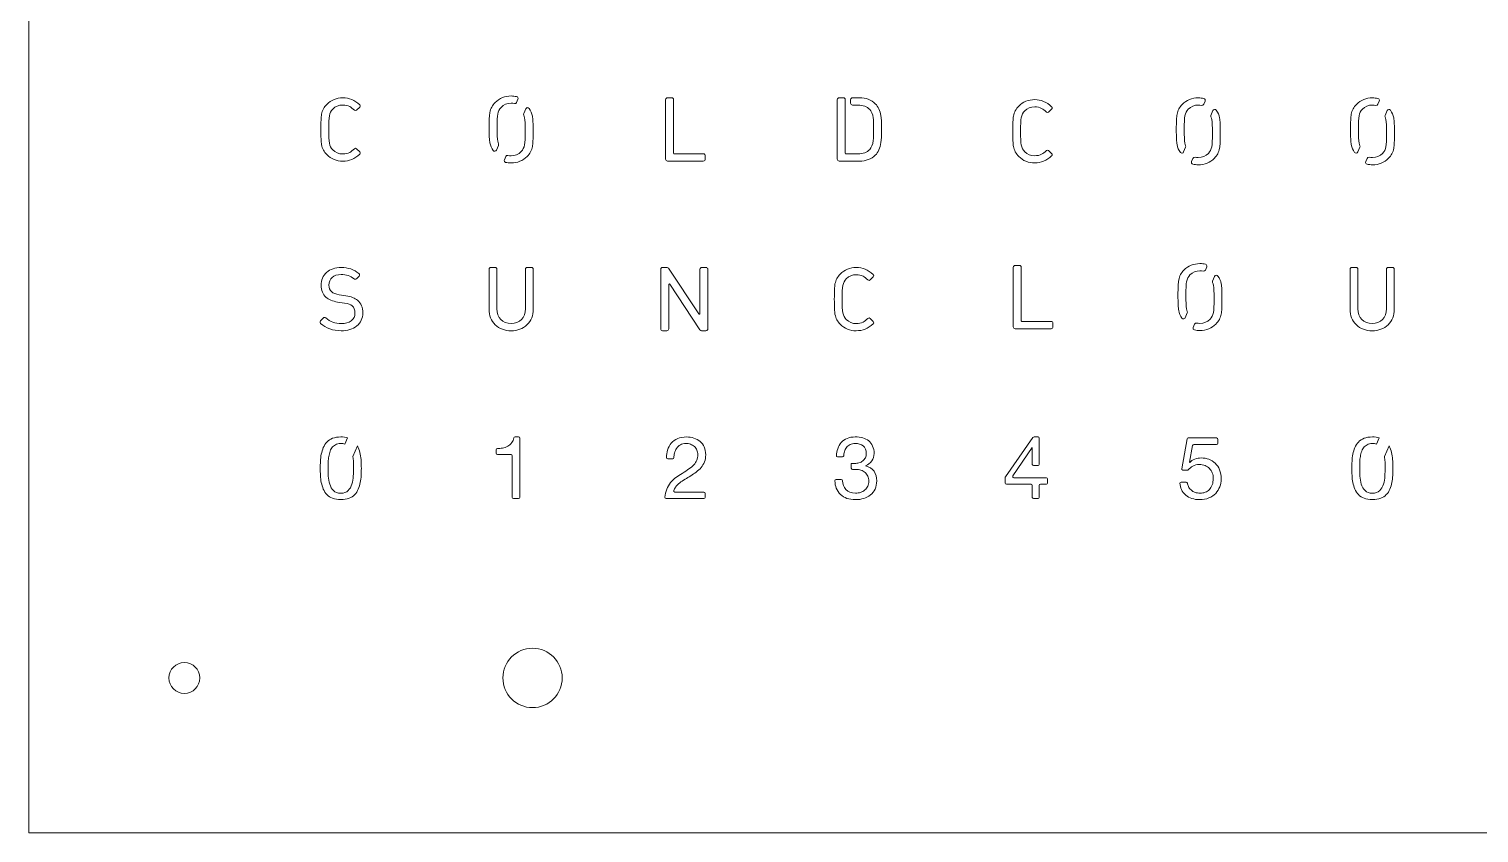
# Model space of a CAD drawing. Header units: millimetres. Extents: x 0 to 620, y 0 to 620.
# Drawn here: x 0 to 281, y 0 to 155.8 of the extents above; entities that cross this region are included whole.
import ezdxf

# ---------------------------------------------------------------- set-up
doc = ezdxf.new("R2010")
doc.units = ezdxf.units.MM
doc.header["$MEASUREMENT"] = 0
doc.layers.add('Layer 1', color=7, linetype='Continuous', lineweight=0)

# ---------------------------------------------------------------- blocks, each defined once
blk = doc.blocks.new('Block_217')
at = {"layer": 'Layer 1', "color": 250, "lineweight": 9, "true_color": 0x231f20}
blk.add_open_spline([(223.44, 131.73), (223.32, 131.73), (223.21, 131.78), (223.14, 131.88), (222.82, 132.31), (222.61, 132.81), (222.5, 133.37), (222.41, 133.88), (222.36, 134.84), (222.36, 136.31), (222.36, 137.78), (222.41, 138.74), (222.5, 139.25), (222.65, 140.01), (222.99, 140.65), (223.51, 141.18), (224.35, 142.02), (225.4, 142.44), (226.62, 142.44), (226.99, 142.44), (227.35, 142.4), (227.68, 142.33), (227.79, 142.3), (227.87, 142.24), (227.92, 142.14), (227.97, 142.04), (227.97, 141.93), (227.93, 141.83), (227.93, 141.83), (227.67, 141.2), (227.67, 141.2), (227.6, 141.04), (227.43, 140.95), (227.25, 140.99), (227.05, 141.03), (226.84, 141.05), (226.62, 141.05), (225.86, 141.05), (225.2, 140.78), (224.68, 140.25), (224.34, 139.9), (224.12, 139.46), (224.02, 138.94), (223.93, 138.47), (223.89, 137.59), (223.89, 136.31), (223.89, 135.03), (223.93, 134.15), (224.02, 133.68), (224.05, 133.5), (224.11, 133.33), (224.17, 133.16), (224.21, 133.07), (224.21, 132.97), (224.17, 132.88), (224.17, 132.88), (223.78, 131.95), (223.78, 131.95), (223.73, 131.83), (223.62, 131.74), (223.48, 131.73), (223.47, 131.73), (223.45, 131.73), (223.44, 131.73)], degree=3, knots=[0, 0, 0, 0, 1, 1, 1, 2, 2, 2, 3, 3, 3, 4, 4, 4, 5, 5, 5, 6, 6, 6, 7, 7, 7, 8, 8, 8, 9, 9, 9, 10, 10, 10, 11, 11, 11, 12, 12, 12, 13, 13, 13, 14, 14, 14, 15, 15, 15, 16, 16, 16, 17, 17, 17, 18, 18, 18, 19, 19, 19, 20, 20, 20, 21, 21, 21, 21], dxfattribs=at)
blk = doc.blocks.new('Block_218')
at = {"layer": 'Layer 1', "color": 250, "lineweight": 9, "true_color": 0x231f20}
blk.add_open_spline([(226.62, 129.47), (226.25, 129.47), (225.9, 129.51), (225.56, 129.59), (225.46, 129.61), (225.37, 129.68), (225.32, 129.78), (225.27, 129.87), (225.27, 129.99), (225.31, 130.09), (225.31, 130.09), (225.58, 130.72), (225.58, 130.72), (225.64, 130.88), (225.82, 130.97), (225.99, 130.93), (226.19, 130.89), (226.4, 130.87), (226.62, 130.87), (227.39, 130.87), (228.04, 131.14), (228.57, 131.67), (228.9, 132.02), (229.12, 132.46), (229.23, 132.98), (229.31, 133.44), (229.36, 134.33), (229.36, 135.61), (229.36, 136.88), (229.31, 137.77), (229.23, 138.23), (229.19, 138.41), (229.14, 138.59), (229.07, 138.76), (229.03, 138.85), (229.03, 138.94), (229.07, 139.03), (229.07, 139.03), (229.46, 139.97), (229.46, 139.97), (229.52, 140.09), (229.63, 140.17), (229.76, 140.19), (229.89, 140.21), (230.02, 140.15), (230.1, 140.04), (230.42, 139.6), (230.64, 139.1), (230.75, 138.55), (230.75, 138.55), (230.75, 138.55), (230.75, 138.55), (230.84, 138.04), (230.88, 137.05), (230.88, 135.61), (230.88, 134.16), (230.84, 133.17), (230.75, 132.67), (230.6, 131.91), (230.26, 131.26), (229.73, 130.74), (228.89, 129.9), (227.85, 129.47), (226.62, 129.47)], degree=3, knots=[0, 0, 0, 0, 1, 1, 1, 2, 2, 2, 3, 3, 3, 4, 4, 4, 5, 5, 5, 6, 6, 6, 7, 7, 7, 8, 8, 8, 9, 9, 9, 10, 10, 10, 11, 11, 11, 12, 12, 12, 13, 13, 13, 14, 14, 14, 15, 15, 15, 16, 16, 16, 17, 17, 17, 18, 18, 18, 19, 19, 19, 20, 20, 20, 21, 21, 21, 21], dxfattribs=at)
blk = doc.blocks.new('Block_216')
at = {"layer": 'Layer 1'}
for name in ['Block_217', 'Block_218']:
    blk.add_blockref(name, (0, 0), dxfattribs=at)
blk = doc.blocks.new('Block_229')
at = {"layer": 'Layer 1', "color": 250, "lineweight": 9, "true_color": 0x231f20}
blk.add_open_spline([(257.2, 131.73), (257.08, 131.73), (256.97, 131.78), (256.9, 131.88), (256.58, 132.31), (256.37, 132.81), (256.26, 133.37), (256.17, 133.88), (256.12, 134.84), (256.12, 136.31), (256.12, 137.78), (256.17, 138.74), (256.26, 139.25), (256.4, 140.01), (256.75, 140.65), (257.27, 141.18), (258.11, 142.02), (259.16, 142.44), (260.38, 142.44), (260.75, 142.44), (261.11, 142.4), (261.44, 142.33), (261.54, 142.3), (261.63, 142.24), (261.68, 142.14), (261.73, 142.04), (261.73, 141.93), (261.69, 141.83), (261.69, 141.83), (261.43, 141.2), (261.43, 141.2), (261.36, 141.04), (261.19, 140.95), (261.01, 140.99), (260.81, 141.03), (260.6, 141.05), (260.38, 141.05), (259.61, 141.05), (258.96, 140.78), (258.44, 140.25), (258.1, 139.9), (257.88, 139.46), (257.78, 138.94), (257.69, 138.47), (257.65, 137.59), (257.65, 136.31), (257.65, 135.03), (257.69, 134.15), (257.78, 133.68), (257.81, 133.5), (257.86, 133.33), (257.93, 133.16), (257.97, 133.07), (257.97, 132.97), (257.93, 132.88), (257.93, 132.88), (257.54, 131.95), (257.54, 131.95), (257.49, 131.83), (257.38, 131.74), (257.24, 131.73), (257.23, 131.73), (257.21, 131.73), (257.2, 131.73)], degree=3, knots=[0, 0, 0, 0, 1, 1, 1, 2, 2, 2, 3, 3, 3, 4, 4, 4, 5, 5, 5, 6, 6, 6, 7, 7, 7, 8, 8, 8, 9, 9, 9, 10, 10, 10, 11, 11, 11, 12, 12, 12, 13, 13, 13, 14, 14, 14, 15, 15, 15, 16, 16, 16, 17, 17, 17, 18, 18, 18, 19, 19, 19, 20, 20, 20, 21, 21, 21, 21], dxfattribs=at)
blk = doc.blocks.new('Block_230')
at = {"layer": 'Layer 1', "color": 250, "lineweight": 9, "true_color": 0x231f20}
blk.add_open_spline([(260.38, 129.47), (260.01, 129.47), (259.65, 129.51), (259.32, 129.59), (259.22, 129.61), (259.13, 129.68), (259.08, 129.78), (259.03, 129.87), (259.03, 129.99), (259.07, 130.09), (259.07, 130.09), (259.34, 130.72), (259.34, 130.72), (259.4, 130.88), (259.58, 130.97), (259.75, 130.93), (259.95, 130.89), (260.16, 130.87), (260.38, 130.87), (261.15, 130.87), (261.8, 131.14), (262.32, 131.67), (262.66, 132.02), (262.88, 132.46), (262.99, 132.98), (263.07, 133.44), (263.12, 134.33), (263.12, 135.61), (263.12, 136.88), (263.07, 137.77), (262.99, 138.23), (262.95, 138.41), (262.9, 138.59), (262.83, 138.76), (262.79, 138.85), (262.79, 138.94), (262.83, 139.03), (262.83, 139.03), (263.22, 139.97), (263.22, 139.97), (263.27, 140.09), (263.38, 140.17), (263.52, 140.19), (263.65, 140.21), (263.78, 140.15), (263.86, 140.04), (264.18, 139.6), (264.4, 139.1), (264.5, 138.55), (264.5, 138.55), (264.5, 138.55), (264.51, 138.55), (264.59, 138.04), (264.64, 137.05), (264.64, 135.61), (264.64, 134.16), (264.59, 133.17), (264.51, 132.67), (264.36, 131.91), (264.02, 131.26), (263.49, 130.74), (262.65, 129.9), (261.6, 129.47), (260.38, 129.47)], degree=3, knots=[0, 0, 0, 0, 1, 1, 1, 2, 2, 2, 3, 3, 3, 4, 4, 4, 5, 5, 5, 6, 6, 6, 7, 7, 7, 8, 8, 8, 9, 9, 9, 10, 10, 10, 11, 11, 11, 12, 12, 12, 13, 13, 13, 14, 14, 14, 15, 15, 15, 16, 16, 16, 17, 17, 17, 18, 18, 18, 19, 19, 19, 20, 20, 20, 21, 21, 21, 21], dxfattribs=at)
blk = doc.blocks.new('Block_228')
at = {"layer": 'Layer 1'}
for name in ['Block_229', 'Block_230']:
    blk.add_blockref(name, (0, 0), dxfattribs=at)
blk = doc.blocks.new('Block_231')
at = {"layer": 'Layer 1', "color": 250, "lineweight": 9, "true_color": 0x231f20}
blk.add_open_spline([(194.92, 129.83), (193.69, 129.83), (192.65, 130.25), (191.81, 131.09), (191.28, 131.62), (190.94, 132.26), (190.79, 133.02), (190.7, 133.53), (190.66, 134.49), (190.66, 135.96), (190.66, 137.41), (190.7, 138.4), (190.79, 138.9), (190.94, 139.65), (191.28, 140.3), (191.81, 140.83), (192.65, 141.67), (193.69, 142.09), (194.92, 142.09), (196.11, 142.09), (197.22, 141.63), (198.2, 140.73), (198.26, 140.68), (198.29, 140.6), (198.29, 140.52), (198.3, 140.44), (198.26, 140.36), (198.21, 140.31), (198.21, 140.31), (197.59, 139.69), (197.59, 139.69), (197.48, 139.58), (197.3, 139.57), (197.18, 139.68), (196.83, 140.02), (196.52, 140.26), (196.25, 140.4), (195.86, 140.6), (195.41, 140.7), (194.92, 140.7), (194.14, 140.7), (193.49, 140.43), (192.97, 139.91), (192.64, 139.57), (192.42, 139.13), (192.31, 138.6), (192.23, 138.13), (192.18, 137.24), (192.18, 135.96), (192.18, 134.68), (192.23, 133.79), (192.31, 133.31), (192.42, 132.79), (192.64, 132.35), (192.97, 132.01), (193.49, 131.48), (194.14, 131.22), (194.92, 131.22), (195.41, 131.22), (195.86, 131.32), (196.25, 131.52), (196.52, 131.66), (196.83, 131.9), (197.18, 132.23), (197.3, 132.34), (197.48, 132.34), (197.59, 132.23), (197.59, 132.23), (198.21, 131.61), (198.21, 131.61), (198.21, 131.61), (198.21, 131.61), (198.21, 131.61), (198.26, 131.56), (198.3, 131.48), (198.29, 131.4), (198.29, 131.32), (198.26, 131.24), (198.2, 131.19), (197.22, 130.28), (196.11, 129.83), (194.92, 129.83)], degree=3, knots=[0, 0, 0, 0, 1, 1, 1, 2, 2, 2, 3, 3, 3, 4, 4, 4, 5, 5, 5, 6, 6, 6, 7, 7, 7, 8, 8, 8, 9, 9, 9, 10, 10, 10, 11, 11, 11, 12, 12, 12, 13, 13, 13, 14, 14, 14, 15, 15, 15, 16, 16, 16, 17, 17, 17, 18, 18, 18, 19, 19, 19, 20, 20, 20, 21, 21, 21, 22, 22, 22, 23, 23, 23, 24, 24, 24, 25, 25, 25, 26, 26, 26, 27, 27, 27, 27], dxfattribs=at)
blk = doc.blocks.new('Block_250')
at = {"layer": 'Layer 1', "color": 250, "lineweight": 9, "true_color": 0x231f20}
blk.add_open_spline([(223.76, 99.61), (223.64, 99.61), (223.53, 99.66), (223.46, 99.76), (223.14, 100.19), (222.93, 100.69), (222.82, 101.25), (222.73, 101.76), (222.68, 102.72), (222.68, 104.19), (222.68, 105.66), (222.73, 106.62), (222.82, 107.13), (222.97, 107.89), (223.31, 108.53), (223.83, 109.06), (224.67, 109.9), (225.72, 110.32), (226.94, 110.32), (227.31, 110.32), (227.67, 110.28), (228, 110.21), (228.11, 110.18), (228.19, 110.12), (228.24, 110.02), (228.29, 109.92), (228.29, 109.81), (228.25, 109.71), (228.25, 109.71), (227.99, 109.08), (227.99, 109.08), (227.92, 108.92), (227.74, 108.83), (227.57, 108.87), (227.37, 108.91), (227.16, 108.93), (226.94, 108.93), (226.18, 108.93), (225.52, 108.66), (225, 108.13), (224.66, 107.78), (224.44, 107.34), (224.34, 106.82), (224.25, 106.35), (224.21, 105.47), (224.21, 104.19), (224.21, 102.91), (224.25, 102.03), (224.34, 101.56), (224.37, 101.38), (224.43, 101.21), (224.49, 101.04), (224.53, 100.95), (224.53, 100.85), (224.49, 100.76), (224.49, 100.76), (224.1, 99.83), (224.1, 99.83), (224.05, 99.71), (223.94, 99.62), (223.81, 99.61), (223.79, 99.61), (223.78, 99.61), (223.76, 99.61)], degree=3, knots=[0, 0, 0, 0, 1, 1, 1, 2, 2, 2, 3, 3, 3, 4, 4, 4, 5, 5, 5, 6, 6, 6, 7, 7, 7, 8, 8, 8, 9, 9, 9, 10, 10, 10, 11, 11, 11, 12, 12, 12, 13, 13, 13, 14, 14, 14, 15, 15, 15, 16, 16, 16, 17, 17, 17, 18, 18, 18, 19, 19, 19, 20, 20, 20, 21, 21, 21, 21], dxfattribs=at)
blk = doc.blocks.new('Block_251')
at = {"layer": 'Layer 1', "color": 250, "lineweight": 9, "true_color": 0x231f20}
blk.add_open_spline([(226.94, 97.35), (226.57, 97.35), (226.22, 97.39), (225.88, 97.47), (225.78, 97.49), (225.69, 97.56), (225.64, 97.65), (225.59, 97.75), (225.59, 97.87), (225.63, 97.97), (225.63, 97.97), (225.9, 98.6), (225.9, 98.6), (225.97, 98.76), (226.14, 98.85), (226.32, 98.81), (226.51, 98.77), (226.72, 98.74), (226.94, 98.74), (227.71, 98.74), (228.36, 99.02), (228.89, 99.55), (229.22, 99.89), (229.44, 100.33), (229.55, 100.86), (229.63, 101.32), (229.68, 102.21), (229.68, 103.49), (229.68, 104.76), (229.63, 105.65), (229.55, 106.11), (229.51, 106.29), (229.46, 106.47), (229.39, 106.64), (229.35, 106.73), (229.35, 106.82), (229.39, 106.91), (229.39, 106.91), (229.78, 107.85), (229.78, 107.85), (229.84, 107.97), (229.95, 108.05), (230.08, 108.07), (230.21, 108.08), (230.34, 108.03), (230.42, 107.92), (230.74, 107.48), (230.96, 106.98), (231.07, 106.43), (231.07, 106.43), (231.07, 106.43), (231.07, 106.43), (231.16, 105.92), (231.2, 104.93), (231.2, 103.49), (231.2, 102.04), (231.16, 101.05), (231.07, 100.55), (230.92, 99.79), (230.58, 99.14), (230.05, 98.62), (229.21, 97.78), (228.17, 97.35), (226.94, 97.35)], degree=3, knots=[0, 0, 0, 0, 1, 1, 1, 2, 2, 2, 3, 3, 3, 4, 4, 4, 5, 5, 5, 6, 6, 6, 7, 7, 7, 8, 8, 8, 9, 9, 9, 10, 10, 10, 11, 11, 11, 12, 12, 12, 13, 13, 13, 14, 14, 14, 15, 15, 15, 16, 16, 16, 17, 17, 17, 18, 18, 18, 19, 19, 19, 20, 20, 20, 21, 21, 21, 21], dxfattribs=at)
blk = doc.blocks.new('Block_249')
at = {"layer": 'Layer 1'}
for name in ['Block_250', 'Block_251']:
    blk.add_blockref(name, (0, 0), dxfattribs=at)
blk = doc.blocks.new('Block_253')
at = {"layer": 'Layer 1', "color": 250, "lineweight": 9, "true_color": 0x231f20}
blk.add_open_spline([(198.08, 97.71), (198.08, 97.71), (191.14, 97.71), (191.14, 97.71), (190.93, 97.71), (190.77, 97.87), (190.77, 98.08), (190.77, 98.08), (190.77, 109.6), (190.77, 109.6), (190.77, 109.8), (190.93, 109.97), (191.14, 109.97), (191.14, 109.97), (191.94, 109.97), (191.94, 109.97), (192.15, 109.97), (192.31, 109.8), (192.31, 109.6), (192.31, 109.6), (192.31, 99.22), (192.31, 99.22), (192.31, 99.16), (192.36, 99.12), (192.42, 99.12), (192.42, 99.12), (198.08, 99.12), (198.08, 99.12), (198.28, 99.12), (198.45, 98.95), (198.45, 98.75), (198.45, 98.75), (198.45, 98.08), (198.45, 98.08), (198.45, 97.87), (198.28, 97.71), (198.08, 97.71)], degree=3, knots=[0, 0, 0, 0, 1, 1, 1, 2, 2, 2, 3, 3, 3, 4, 4, 4, 5, 5, 5, 6, 6, 6, 7, 7, 7, 8, 8, 8, 9, 9, 9, 10, 10, 10, 11, 11, 11, 12, 12, 12, 12], dxfattribs=at)
blk = doc.blocks.new('Block_254')
at = {"layer": 'Layer 1', "color": 250, "lineweight": 9, "true_color": 0x231f20}
blk.add_open_spline([(60.48, 97.31), (58.89, 97.31), (57.56, 97.79), (56.52, 98.73), (56.45, 98.8), (56.41, 98.89), (56.4, 98.99), (56.4, 99.09), (56.44, 99.19), (56.51, 99.26), (56.51, 99.26), (57.05, 99.79), (57.05, 99.79), (57.18, 99.93), (57.4, 99.93), (57.55, 99.8), (58.35, 99.07), (59.35, 98.7), (60.51, 98.7), (61.34, 98.7), (62, 98.88), (62.47, 99.25), (62.94, 99.61), (63.17, 100.11), (63.17, 100.75), (63.17, 101.36), (62.99, 101.83), (62.65, 102.13), (62.37, 102.38), (61.87, 102.56), (61.17, 102.66), (61.17, 102.66), (59.8, 102.88), (59.8, 102.88), (58.84, 103.02), (58.08, 103.34), (57.56, 103.8), (56.93, 104.36), (56.62, 105.13), (56.62, 106.11), (56.62, 107.15), (56.98, 107.99), (57.68, 108.63), (58.38, 109.25), (59.34, 109.57), (60.53, 109.57), (61.84, 109.57), (62.99, 109.18), (63.93, 108.42), (64.01, 108.35), (64.06, 108.26), (64.07, 108.15), (64.07, 108.05), (64.03, 107.95), (63.96, 107.87), (63.96, 107.87), (63.48, 107.39), (63.48, 107.39), (63.35, 107.26), (63.13, 107.25), (62.99, 107.37), (62.3, 107.93), (61.46, 108.21), (60.48, 108.21), (59.74, 108.21), (59.16, 108.02), (58.75, 107.65), (58.33, 107.28), (58.13, 106.79), (58.13, 106.16), (58.13, 105.6), (58.29, 105.18), (58.63, 104.89), (58.97, 104.59), (59.48, 104.39), (60.14, 104.28), (60.14, 104.28), (61.43, 104.08), (61.43, 104.08), (62.41, 103.94), (63.16, 103.65), (63.65, 103.22), (64.34, 102.64), (64.69, 101.82), (64.69, 100.79), (64.69, 99.72), (64.3, 98.87), (63.53, 98.24), (62.77, 97.62), (61.74, 97.31), (60.48, 97.31)], degree=3, knots=[0, 0, 0, 0, 1, 1, 1, 2, 2, 2, 3, 3, 3, 4, 4, 4, 5, 5, 5, 6, 6, 6, 7, 7, 7, 8, 8, 8, 9, 9, 9, 10, 10, 10, 11, 11, 11, 12, 12, 12, 13, 13, 13, 14, 14, 14, 15, 15, 15, 16, 16, 16, 17, 17, 17, 18, 18, 18, 19, 19, 19, 20, 20, 20, 21, 21, 21, 22, 22, 22, 23, 23, 23, 24, 24, 24, 25, 25, 25, 26, 26, 26, 27, 27, 27, 28, 28, 28, 29, 29, 29, 30, 30, 30, 30], dxfattribs=at)
blk = doc.blocks.new('Block_255')
at = {"layer": 'Layer 1', "color": 250, "lineweight": 9, "true_color": 0x231f20}
blk.add_open_spline([(131.2, 97.31), (131.2, 97.31), (130.35, 97.31), (130.35, 97.31), (130.23, 97.31), (130.11, 97.37), (130.04, 97.47), (130.04, 97.47), (124.18, 106.33), (124.18, 106.33), (124.14, 106.39), (124.08, 106.38), (124.06, 106.37), (124.04, 106.37), (123.98, 106.35), (123.98, 106.27), (123.98, 106.27), (123.98, 97.68), (123.98, 97.68), (123.98, 97.47), (123.82, 97.31), (123.61, 97.31), (123.61, 97.31), (122.81, 97.31), (122.81, 97.31), (122.6, 97.31), (122.44, 97.47), (122.44, 97.68), (122.44, 97.68), (122.44, 109.2), (122.44, 109.2), (122.44, 109.41), (122.6, 109.57), (122.81, 109.57), (122.81, 109.57), (123.66, 109.57), (123.66, 109.57), (123.78, 109.57), (123.9, 109.51), (123.97, 109.41), (123.97, 109.41), (129.83, 100.58), (129.83, 100.58), (129.87, 100.52), (129.93, 100.53), (129.95, 100.53), (129.97, 100.54), (130.02, 100.56), (130.02, 100.64), (130.02, 100.64), (130.02, 109.2), (130.02, 109.2), (130.02, 109.41), (130.19, 109.57), (130.39, 109.57), (130.39, 109.57), (131.2, 109.57), (131.2, 109.57), (131.4, 109.57), (131.57, 109.41), (131.57, 109.2), (131.57, 109.2), (131.57, 97.68), (131.57, 97.68), (131.57, 97.47), (131.4, 97.31), (131.2, 97.31)], degree=3, knots=[0, 0, 0, 0, 1, 1, 1, 2, 2, 2, 3, 3, 3, 4, 4, 4, 5, 5, 5, 6, 6, 6, 7, 7, 7, 8, 8, 8, 9, 9, 9, 10, 10, 10, 11, 11, 11, 12, 12, 12, 13, 13, 13, 14, 14, 14, 15, 15, 15, 16, 16, 16, 17, 17, 17, 18, 18, 18, 19, 19, 19, 20, 20, 20, 21, 21, 21, 22, 22, 22, 22], dxfattribs=at)
blk = doc.blocks.new('Block_261')
at = {"layer": 'Layer 1', "color": 250, "lineweight": 9, "true_color": 0x231f20}
blk.add_open_spline([(93.44, 97.31), (92.2, 97.31), (91.17, 97.7), (90.37, 98.47), (89.57, 99.25), (89.16, 100.25), (89.16, 101.47), (89.16, 101.47), (89.16, 109.2), (89.16, 109.2), (89.16, 109.41), (89.33, 109.57), (89.53, 109.57), (89.53, 109.57), (90.33, 109.57), (90.33, 109.57), (90.53, 109.57), (90.7, 109.41), (90.7, 109.2), (90.7, 109.2), (90.7, 101.57), (90.7, 101.57), (90.7, 100.7), (90.95, 100), (91.44, 99.49), (91.94, 98.97), (92.61, 98.71), (93.44, 98.71), (94.27, 98.71), (94.94, 98.97), (95.44, 99.49), (95.94, 100), (96.2, 100.7), (96.2, 101.57), (96.2, 101.57), (96.2, 109.2), (96.2, 109.2), (96.2, 109.41), (96.36, 109.57), (96.56, 109.57), (96.56, 109.57), (97.36, 109.57), (97.36, 109.57), (97.57, 109.57), (97.73, 109.41), (97.73, 109.2), (97.73, 109.2), (97.73, 101.47), (97.73, 101.47), (97.73, 100.25), (97.32, 99.25), (96.51, 98.47), (95.71, 97.7), (94.67, 97.31), (93.44, 97.31)], degree=3, knots=[0, 0, 0, 0, 1, 1, 1, 2, 2, 2, 3, 3, 3, 4, 4, 4, 5, 5, 5, 6, 6, 6, 7, 7, 7, 8, 8, 8, 9, 9, 9, 10, 10, 10, 11, 11, 11, 12, 12, 12, 13, 13, 13, 14, 14, 14, 15, 15, 15, 16, 16, 16, 17, 17, 17, 18, 18, 18, 18], dxfattribs=at)
blk = doc.blocks.new('Block_262')
at = {"layer": 'Layer 1', "color": 250, "lineweight": 9, "true_color": 0x231f20}
blk.add_open_spline([(160.34, 97.31), (159.11, 97.31), (158.06, 97.73), (157.23, 98.57), (156.7, 99.1), (156.36, 99.74), (156.21, 100.5), (156.12, 101.01), (156.08, 101.97), (156.08, 103.44), (156.08, 104.91), (156.12, 105.87), (156.21, 106.38), (156.36, 107.13), (156.7, 107.78), (157.23, 108.31), (158.06, 109.15), (159.11, 109.57), (160.34, 109.57), (161.53, 109.57), (162.63, 109.11), (163.62, 108.21), (163.68, 108.16), (163.71, 108.08), (163.71, 108), (163.71, 107.92), (163.68, 107.84), (163.63, 107.79), (163.63, 107.79), (163.01, 107.17), (163.01, 107.17), (162.9, 107.06), (162.72, 107.05), (162.6, 107.16), (162.25, 107.5), (161.93, 107.74), (161.67, 107.88), (161.28, 108.08), (160.83, 108.18), (160.34, 108.18), (159.56, 108.18), (158.9, 107.91), (158.39, 107.39), (158.06, 107.05), (157.83, 106.61), (157.73, 106.08), (157.64, 105.61), (157.6, 104.72), (157.6, 103.44), (157.6, 102.16), (157.64, 101.27), (157.73, 100.79), (157.83, 100.27), (158.06, 99.83), (158.39, 99.49), (158.9, 98.96), (159.56, 98.7), (160.34, 98.7), (160.83, 98.7), (161.28, 98.8), (161.67, 99), (161.93, 99.14), (162.25, 99.38), (162.6, 99.71), (162.72, 99.82), (162.9, 99.82), (163.01, 99.71), (163.01, 99.71), (163.63, 99.09), (163.63, 99.09), (163.68, 99.04), (163.71, 98.96), (163.71, 98.88), (163.71, 98.8), (163.68, 98.72), (163.62, 98.67), (162.63, 97.76), (161.53, 97.31), (160.34, 97.31)], degree=3, knots=[0, 0, 0, 0, 1, 1, 1, 2, 2, 2, 3, 3, 3, 4, 4, 4, 5, 5, 5, 6, 6, 6, 7, 7, 7, 8, 8, 8, 9, 9, 9, 10, 10, 10, 11, 11, 11, 12, 12, 12, 13, 13, 13, 14, 14, 14, 15, 15, 15, 16, 16, 16, 17, 17, 17, 18, 18, 18, 19, 19, 19, 20, 20, 20, 21, 21, 21, 22, 22, 22, 23, 23, 23, 24, 24, 24, 25, 25, 25, 26, 26, 26, 26], dxfattribs=at)
blk = doc.blocks.new('Block_263')
at = {"layer": 'Layer 1', "color": 250, "lineweight": 9, "true_color": 0x231f20}
blk.add_open_spline([(260.31, 97.31), (259.08, 97.31), (258.05, 97.7), (257.25, 98.47), (256.44, 99.25), (256.04, 100.25), (256.04, 101.47), (256.04, 101.47), (256.04, 109.2), (256.04, 109.2), (256.04, 109.41), (256.2, 109.57), (256.4, 109.57), (256.4, 109.57), (257.2, 109.57), (257.2, 109.57), (257.41, 109.57), (257.57, 109.41), (257.57, 109.2), (257.57, 109.2), (257.57, 101.57), (257.57, 101.57), (257.57, 100.7), (257.82, 100), (258.32, 99.49), (258.81, 98.97), (259.48, 98.71), (260.31, 98.71), (261.14, 98.71), (261.81, 98.97), (262.32, 99.49), (262.82, 100), (263.07, 100.7), (263.07, 101.57), (263.07, 101.57), (263.07, 109.2), (263.07, 109.2), (263.07, 109.41), (263.24, 109.57), (263.44, 109.57), (263.44, 109.57), (264.24, 109.57), (264.24, 109.57), (264.44, 109.57), (264.61, 109.41), (264.61, 109.2), (264.61, 109.2), (264.61, 101.47), (264.61, 101.47), (264.61, 100.25), (264.2, 99.25), (263.39, 98.47), (262.58, 97.7), (261.55, 97.31), (260.31, 97.31)], degree=3, knots=[0, 0, 0, 0, 1, 1, 1, 2, 2, 2, 3, 3, 3, 4, 4, 4, 5, 5, 5, 6, 6, 6, 7, 7, 7, 8, 8, 8, 9, 9, 9, 10, 10, 10, 11, 11, 11, 12, 12, 12, 13, 13, 13, 14, 14, 14, 15, 15, 15, 16, 16, 16, 17, 17, 17, 18, 18, 18, 18], dxfattribs=at)
blk = doc.blocks.new('Block_268')
at = {"layer": 'Layer 1', "color": 250, "lineweight": 9, "true_color": 0x231f20}
blk.add_open_spline([(90.26, 132.08), (90.14, 132.08), (90.04, 132.14), (89.96, 132.23), (89.65, 132.67), (89.43, 133.17), (89.32, 133.72), (89.23, 134.24), (89.18, 135.2), (89.18, 136.67), (89.18, 138.14), (89.23, 139.1), (89.32, 139.61), (89.47, 140.36), (89.81, 141.01), (90.33, 141.53), (91.17, 142.37), (92.22, 142.8), (93.44, 142.8), (93.81, 142.8), (94.17, 142.76), (94.51, 142.68), (94.61, 142.66), (94.69, 142.59), (94.74, 142.5), (94.79, 142.4), (94.8, 142.29), (94.75, 142.18), (94.75, 142.18), (94.49, 141.55), (94.49, 141.55), (94.42, 141.39), (94.25, 141.3), (94.07, 141.34), (93.87, 141.39), (93.66, 141.41), (93.44, 141.41), (92.68, 141.41), (92.02, 141.14), (91.5, 140.6), (91.17, 140.26), (90.94, 139.82), (90.84, 139.29), (90.75, 138.83), (90.71, 137.95), (90.71, 136.67), (90.71, 135.39), (90.75, 134.5), (90.84, 134.04), (90.88, 133.86), (90.93, 133.68), (90.99, 133.52), (91.03, 133.43), (91.03, 133.33), (90.99, 133.24), (90.99, 133.24), (90.6, 132.31), (90.6, 132.31), (90.55, 132.18), (90.44, 132.1), (90.31, 132.08), (90.29, 132.08), (90.28, 132.08), (90.26, 132.08)], degree=3, knots=[0, 0, 0, 0, 1, 1, 1, 2, 2, 2, 3, 3, 3, 4, 4, 4, 5, 5, 5, 6, 6, 6, 7, 7, 7, 8, 8, 8, 9, 9, 9, 10, 10, 10, 11, 11, 11, 12, 12, 12, 13, 13, 13, 14, 14, 14, 15, 15, 15, 16, 16, 16, 17, 17, 17, 18, 18, 18, 19, 19, 19, 20, 20, 20, 21, 21, 21, 21], dxfattribs=at)
blk = doc.blocks.new('Block_269')
at = {"layer": 'Layer 1', "color": 250, "lineweight": 9, "true_color": 0x231f20}
blk.add_open_spline([(93.44, 129.83), (93.07, 129.83), (92.72, 129.87), (92.38, 129.94), (92.28, 129.97), (92.19, 130.04), (92.15, 130.13), (92.1, 130.23), (92.09, 130.34), (92.13, 130.44), (92.13, 130.44), (92.4, 131.07), (92.4, 131.07), (92.47, 131.23), (92.64, 131.32), (92.82, 131.29), (93.02, 131.24), (93.23, 131.22), (93.44, 131.22), (94.21, 131.22), (94.86, 131.49), (95.39, 132.03), (95.72, 132.37), (95.94, 132.81), (96.05, 133.33), (96.14, 133.8), (96.18, 134.68), (96.18, 135.96), (96.18, 137.24), (96.14, 138.12), (96.05, 138.59), (96.01, 138.77), (95.96, 138.95), (95.89, 139.11), (95.86, 139.2), (95.86, 139.3), (95.89, 139.39), (95.89, 139.39), (96.29, 140.32), (96.29, 140.32), (96.34, 140.44), (96.45, 140.53), (96.58, 140.54), (96.72, 140.56), (96.84, 140.5), (96.92, 140.39), (97.24, 139.96), (97.46, 139.46), (97.57, 138.9), (97.57, 138.9), (97.57, 138.9), (97.57, 138.9), (97.66, 138.4), (97.7, 137.41), (97.7, 135.96), (97.7, 134.51), (97.66, 133.52), (97.57, 133.02), (97.42, 132.27), (97.08, 131.62), (96.55, 131.09), (95.71, 130.25), (94.67, 129.83), (93.44, 129.83)], degree=3, knots=[0, 0, 0, 0, 1, 1, 1, 2, 2, 2, 3, 3, 3, 4, 4, 4, 5, 5, 5, 6, 6, 6, 7, 7, 7, 8, 8, 8, 9, 9, 9, 10, 10, 10, 11, 11, 11, 12, 12, 12, 13, 13, 13, 14, 14, 14, 15, 15, 15, 16, 16, 16, 17, 17, 17, 18, 18, 18, 19, 19, 19, 20, 20, 20, 21, 21, 21, 21], dxfattribs=at)
blk = doc.blocks.new('Block_267')
at = {"layer": 'Layer 1'}
for name in ['Block_268', 'Block_269']:
    blk.add_blockref(name, (0, 0), dxfattribs=at)
blk = doc.blocks.new('Block_270')
at = {"layer": 'Layer 1', "color": 250, "lineweight": 9, "true_color": 0x231f20}
blk.add_open_spline([(130.69, 130.18), (130.69, 130.18), (123.75, 130.18), (123.75, 130.18), (123.55, 130.18), (123.38, 130.35), (123.38, 130.55), (123.38, 130.55), (123.38, 142.08), (123.38, 142.08), (123.38, 142.28), (123.55, 142.45), (123.75, 142.45), (123.75, 142.45), (124.56, 142.45), (124.56, 142.45), (124.76, 142.45), (124.93, 142.28), (124.93, 142.08), (124.93, 142.08), (124.93, 131.7), (124.93, 131.7), (124.93, 131.64), (124.97, 131.59), (125.03, 131.59), (125.03, 131.59), (130.69, 131.59), (130.69, 131.59), (130.9, 131.59), (131.06, 131.43), (131.06, 131.22), (131.06, 131.22), (131.06, 130.55), (131.06, 130.55), (131.06, 130.35), (130.9, 130.18), (130.69, 130.18)], degree=3, knots=[0, 0, 0, 0, 1, 1, 1, 2, 2, 2, 3, 3, 3, 4, 4, 4, 5, 5, 5, 6, 6, 6, 7, 7, 7, 8, 8, 8, 9, 9, 9, 10, 10, 10, 11, 11, 11, 12, 12, 12, 12], dxfattribs=at)
blk = doc.blocks.new('Block_271')
at = {"layer": 'Layer 1', "color": 250, "lineweight": 9, "true_color": 0x231f20}
blk.add_open_spline([(160.9, 130.18), (160.9, 130.18), (157.02, 130.18), (157.02, 130.18), (156.82, 130.18), (156.65, 130.35), (156.65, 130.55), (156.65, 130.55), (156.65, 142.08), (156.65, 142.08), (156.65, 142.28), (156.82, 142.45), (157.02, 142.45), (157.02, 142.45), (157.83, 142.45), (157.83, 142.45), (158.04, 142.45), (158.2, 142.28), (158.2, 142.08), (158.2, 142.08), (158.2, 141.17), (158.2, 141.17), (158.2, 141.15), (158.2, 141.14), (158.2, 141.12), (158.2, 141.12), (158.2, 131.7), (158.2, 131.7), (158.2, 131.64), (158.24, 131.59), (158.3, 131.59), (158.3, 131.59), (160.68, 131.59), (160.68, 131.59), (161.65, 131.59), (162.41, 131.87), (162.94, 132.43), (163.28, 132.78), (163.51, 133.36), (163.61, 134.17), (163.67, 134.62), (163.7, 135.38), (163.7, 136.45), (163.7, 137.47), (163.67, 138.19), (163.61, 138.59), (163.52, 139.3), (163.29, 139.84), (162.94, 140.2), (162.41, 140.75), (161.65, 141.04), (160.68, 141.04), (160.68, 141.04), (159.59, 141.04), (159.59, 141.04), (159.39, 141.04), (159.22, 141.2), (159.22, 141.4), (159.22, 141.4), (159.22, 142.08), (159.22, 142.08), (159.22, 142.28), (159.39, 142.45), (159.59, 142.45), (159.59, 142.45), (160.9, 142.45), (160.9, 142.45), (162.21, 142.45), (163.26, 142.06), (164.02, 141.3), (164.59, 140.73), (164.96, 139.95), (165.12, 139), (165.12, 139), (165.12, 139), (165.12, 139), (165.2, 138.51), (165.24, 137.65), (165.24, 136.45), (165.24, 135.19), (165.2, 134.29), (165.12, 133.77), (164.96, 132.72), (164.59, 131.9), (164.02, 131.33), (163.26, 130.57), (162.21, 130.18), (160.9, 130.18)], degree=3, knots=[0, 0, 0, 0, 1, 1, 1, 2, 2, 2, 3, 3, 3, 4, 4, 4, 5, 5, 5, 6, 6, 6, 7, 7, 7, 8, 8, 8, 9, 9, 9, 10, 10, 10, 11, 11, 11, 12, 12, 12, 13, 13, 13, 14, 14, 14, 15, 15, 15, 16, 16, 16, 17, 17, 17, 18, 18, 18, 19, 19, 19, 20, 20, 20, 21, 21, 21, 22, 22, 22, 23, 23, 23, 24, 24, 24, 25, 25, 25, 26, 26, 26, 27, 27, 27, 28, 28, 28, 29, 29, 29, 29], dxfattribs=at)
blk = doc.blocks.new('Block_272')
at = {"layer": 'Layer 1', "color": 250, "lineweight": 9, "true_color": 0x231f20}
blk.add_open_spline([(60.82, 130.18), (59.6, 130.18), (58.55, 130.61), (57.71, 131.45), (57.19, 131.97), (56.85, 132.62), (56.7, 133.37), (56.61, 133.88), (56.56, 134.85), (56.56, 136.31), (56.56, 137.76), (56.61, 138.75), (56.7, 139.25), (56.85, 140.01), (57.19, 140.66), (57.71, 141.18), (58.55, 142.02), (59.6, 142.45), (60.82, 142.45), (62.02, 142.45), (63.12, 141.99), (64.11, 141.08), (64.16, 141.03), (64.2, 140.95), (64.2, 140.88), (64.2, 140.79), (64.17, 140.72), (64.11, 140.66), (64.11, 140.66), (63.5, 140.04), (63.5, 140.04), (63.39, 139.93), (63.21, 139.93), (63.09, 140.04), (62.74, 140.37), (62.42, 140.61), (62.15, 140.76), (61.77, 140.95), (61.32, 141.05), (60.82, 141.05), (60.05, 141.05), (59.39, 140.79), (58.88, 140.27), (58.55, 139.92), (58.32, 139.48), (58.22, 138.96), (58.13, 138.48), (58.09, 137.59), (58.09, 136.31), (58.09, 135.04), (58.13, 134.15), (58.22, 133.67), (58.32, 133.15), (58.55, 132.71), (58.88, 132.36), (59.39, 131.84), (60.05, 131.57), (60.82, 131.57), (61.32, 131.57), (61.77, 131.67), (62.16, 131.87), (62.42, 132.02), (62.74, 132.26), (63.09, 132.59), (63.21, 132.7), (63.38, 132.7), (63.5, 132.58), (63.5, 132.58), (64.11, 131.97), (64.11, 131.97), (64.11, 131.97), (64.11, 131.97), (64.11, 131.97), (64.17, 131.91), (64.2, 131.83), (64.2, 131.75), (64.2, 131.67), (64.16, 131.6), (64.11, 131.54), (63.12, 130.64), (62.02, 130.18), (60.82, 130.18)], degree=3, knots=[0, 0, 0, 0, 1, 1, 1, 2, 2, 2, 3, 3, 3, 4, 4, 4, 5, 5, 5, 6, 6, 6, 7, 7, 7, 8, 8, 8, 9, 9, 9, 10, 10, 10, 11, 11, 11, 12, 12, 12, 13, 13, 13, 14, 14, 14, 15, 15, 15, 16, 16, 16, 17, 17, 17, 18, 18, 18, 19, 19, 19, 20, 20, 20, 21, 21, 21, 22, 22, 22, 23, 23, 23, 24, 24, 24, 25, 25, 25, 26, 26, 26, 27, 27, 27, 27], dxfattribs=at)
blk = doc.blocks.new('Block_4')
at = {"layer": 'Layer 1', "color": 250, "lineweight": 9, "true_color": 0x231f20}
for points, knots in [([(64.38, 72.02), (64.36, 72.49), (64.3, 72.95), (64.21, 73.4), (64.12, 73.85), (63.99, 74.28), (63.82, 74.68), (63.78, 74.79), (63.73, 74.9), (63.67, 75), (63.67, 75), (62.75, 72.96), (62.75, 72.96), (62.77, 72.88), (62.79, 72.79), (62.8, 72.7), (62.85, 72.35), (62.88, 71.99), (62.89, 71.64), (62.89, 71.28), (62.89, 70.96), (62.89, 70.67), (62.89, 70.22), (62.88, 69.71), (62.85, 69.16), (62.82, 68.6), (62.73, 68.08), (62.58, 67.59), (62.43, 67.1), (62.18, 66.68), (61.85, 66.35), (61.51, 66.01), (61.04, 65.84), (60.43, 65.84), (59.82, 65.84), (59.35, 66.01), (59.01, 66.35), (58.67, 66.68), (58.43, 67.1), (58.28, 67.59), (58.13, 68.08), (58.04, 68.6), (58.01, 69.16), (57.98, 69.71), (57.97, 70.22), (57.97, 70.67), (57.97, 70.96), (57.97, 71.28), (57.97, 71.64), (57.98, 71.99), (58.01, 72.35), (58.06, 72.7), (58.11, 73.06), (58.18, 73.4), (58.28, 73.74), (58.37, 74.08), (58.51, 74.37), (58.7, 74.62), (58.89, 74.88), (59.12, 75.08), (59.4, 75.24), (59.68, 75.4), (60.02, 75.48), (60.43, 75.48), (60.72, 75.48), (60.97, 75.44), (61.2, 75.36), (61.2, 75.36), (61.74, 76.57), (61.74, 76.57), (61.36, 76.68), (60.92, 76.74), (60.43, 76.74), (59.81, 76.74), (59.28, 76.65), (58.83, 76.47), (58.39, 76.29), (58.02, 76.05), (57.73, 75.75), (57.44, 75.44), (57.21, 75.09), (57.04, 74.68), (56.87, 74.28), (56.74, 73.85), (56.65, 73.4), (56.56, 72.95), (56.5, 72.49), (56.48, 72.02), (56.46, 71.54), (56.45, 71.09), (56.45, 70.65), (56.45, 70.21), (56.46, 69.76), (56.48, 69.28), (56.5, 68.81), (56.56, 68.35), (56.65, 67.9), (56.74, 67.45), (56.87, 67.02), (57.04, 66.62), (57.21, 66.23), (57.44, 65.87), (57.73, 65.57), (58.02, 65.27), (58.39, 65.03), (58.83, 64.85), (59.28, 64.68), (59.81, 64.59), (60.43, 64.59), (61.06, 64.59), (61.59, 64.68), (62.03, 64.85), (62.47, 65.03), (62.84, 65.27), (63.13, 65.57), (63.42, 65.87), (63.65, 66.23), (63.82, 66.62), (63.99, 67.02), (64.12, 67.45), (64.21, 67.9), (64.3, 68.35), (64.36, 68.81), (64.38, 69.28), (64.4, 69.76), (64.41, 70.21), (64.41, 70.65), (64.41, 71.09), (64.4, 71.54), (64.38, 72.02)], [0, 0, 0, 0, 1, 1, 1, 2, 2, 2, 3, 3, 3, 4, 4, 4, 5, 5, 5, 6, 6, 6, 7, 7, 7, 8, 8, 8, 9, 9, 9, 10, 10, 10, 11, 11, 11, 12, 12, 12, 13, 13, 13, 14, 14, 14, 15, 15, 15, 16, 16, 16, 17, 17, 17, 18, 18, 18, 19, 19, 19, 20, 20, 20, 21, 21, 21, 22, 22, 22, 23, 23, 23, 24, 24, 24, 25, 25, 25, 26, 26, 26, 27, 27, 27, 28, 28, 28, 29, 29, 29, 30, 30, 30, 31, 31, 31, 32, 32, 32, 33, 33, 33, 34, 34, 34, 35, 35, 35, 36, 36, 36, 37, 37, 37, 38, 38, 38, 39, 39, 39, 40, 40, 40, 41, 41, 41, 42, 42, 42, 43, 43, 43, 43]), ([(93.67, 65.01), (93.67, 65.01), (93.67, 73.11), (93.67, 73.11), (93.67, 73.25), (93.56, 73.35), (93.43, 73.35), (93.43, 73.35), (90.8, 73.35), (90.8, 73.35), (90.67, 73.35), (90.56, 73.46), (90.56, 73.59), (90.56, 73.59), (90.56, 74.27), (90.56, 74.27), (90.56, 74.4), (90.67, 74.5), (90.79, 74.5), (91.12, 74.51), (91.43, 74.54), (91.74, 74.59), (92.13, 74.65), (92.47, 74.77), (92.78, 74.94), (93.09, 75.11), (93.35, 75.34), (93.57, 75.63), (93.75, 75.88), (93.88, 76.19), (93.97, 76.55), (93.99, 76.66), (94.08, 76.74), (94.2, 76.74), (94.2, 76.74), (94.87, 76.74), (94.87, 76.74), (95, 76.74), (95.1, 76.64), (95.1, 76.51), (95.1, 76.51), (95.1, 65.01), (95.1, 65.01), (95.1, 64.88), (95, 64.78), (94.87, 64.78), (94.87, 64.78), (93.9, 64.78), (93.9, 64.78), (93.77, 64.78), (93.67, 64.88), (93.67, 65.01)], [0, 0, 0, 0, 1, 1, 1, 2, 2, 2, 3, 3, 3, 4, 4, 4, 5, 5, 5, 6, 6, 6, 7, 7, 7, 8, 8, 8, 9, 9, 9, 10, 10, 10, 11, 11, 11, 12, 12, 12, 13, 13, 13, 14, 14, 14, 15, 15, 15, 16, 16, 16, 17, 17, 17, 17]), ([(123.74, 74.19), (123.9, 74.71), (124.15, 75.16), (124.48, 75.54), (124.81, 75.91), (125.22, 76.21), (125.72, 76.42), (126.21, 76.64), (126.78, 76.74), (127.41, 76.74), (127.92, 76.74), (128.41, 76.67), (128.87, 76.52), (129.32, 76.36), (129.72, 76.14), (130.06, 75.86), (130.39, 75.57), (130.66, 75.21), (130.86, 74.79), (131.05, 74.36), (131.15, 73.86), (131.15, 73.3), (131.15, 72.77), (131.07, 72.3), (130.91, 71.9), (130.74, 71.49), (130.53, 71.13), (130.26, 70.81), (129.99, 70.49), (129.68, 70.2), (129.33, 69.94), (128.98, 69.68), (128.62, 69.44), (128.25, 69.2), (127.88, 68.97), (127.51, 68.75), (127.14, 68.53), (126.76, 68.31), (126.42, 68.08), (126.11, 67.83), (125.81, 67.58), (125.54, 67.32), (125.32, 67.03), (125.17, 66.83), (125.05, 66.6), (124.97, 66.35), (124.92, 66.2), (125.03, 66.04), (125.2, 66.04), (125.2, 66.04), (130.8, 66.04), (130.8, 66.04), (130.93, 66.04), (131.03, 65.94), (131.03, 65.81), (131.03, 65.81), (131.03, 65.01), (131.03, 65.01), (131.03, 64.88), (130.93, 64.78), (130.8, 64.78), (130.8, 64.78), (123.48, 64.78), (123.48, 64.78), (123.34, 64.78), (123.23, 64.9), (123.24, 65.04), (123.31, 65.64), (123.43, 66.15), (123.6, 66.59), (123.8, 67.09), (124.05, 67.53), (124.35, 67.9), (124.66, 68.27), (125, 68.6), (125.38, 68.88), (125.76, 69.16), (126.16, 69.42), (126.58, 69.67), (127.09, 69.99), (127.53, 70.28), (127.91, 70.54), (128.29, 70.8), (128.61, 71.07), (128.87, 71.34), (129.12, 71.61), (129.31, 71.9), (129.44, 72.22), (129.57, 72.53), (129.63, 72.9), (129.63, 73.32), (129.63, 73.64), (129.57, 73.94), (129.45, 74.2), (129.32, 74.47), (129.16, 74.69), (128.95, 74.89), (128.74, 75.08), (128.5, 75.22), (128.22, 75.33), (127.93, 75.43), (127.64, 75.48), (127.32, 75.48), (126.91, 75.48), (126.55, 75.39), (126.25, 75.22), (125.95, 75.04), (125.71, 74.81), (125.52, 74.53), (125.32, 74.25), (125.19, 73.93), (125.1, 73.58), (125.04, 73.3), (125, 73.02), (124.99, 72.74), (124.99, 72.61), (124.89, 72.51), (124.76, 72.51), (124.76, 72.51), (123.79, 72.51), (123.79, 72.51), (123.66, 72.51), (123.55, 72.61), (123.55, 72.74), (123.54, 73.26), (123.61, 73.74), (123.74, 74.19)], [0, 0, 0, 0, 1, 1, 1, 2, 2, 2, 3, 3, 3, 4, 4, 4, 5, 5, 5, 6, 6, 6, 7, 7, 7, 8, 8, 8, 9, 9, 9, 10, 10, 10, 11, 11, 11, 12, 12, 12, 13, 13, 13, 14, 14, 14, 15, 15, 15, 16, 16, 16, 17, 17, 17, 18, 18, 18, 19, 19, 19, 20, 20, 20, 21, 21, 21, 22, 22, 22, 23, 23, 23, 24, 24, 24, 25, 25, 25, 26, 26, 26, 27, 27, 27, 28, 28, 28, 29, 29, 29, 30, 30, 30, 31, 31, 31, 32, 32, 32, 33, 33, 33, 34, 34, 34, 35, 35, 35, 36, 36, 36, 37, 37, 37, 38, 38, 38, 39, 39, 39, 40, 40, 40, 41, 41, 41, 42, 42, 42, 42]), ([(159.52, 71.6), (159.58, 71.6), (159.64, 71.6), (159.69, 71.6), (159.69, 71.6), (160, 71.6), (160, 71.6), (160.3, 71.6), (160.59, 71.64), (160.86, 71.72), (161.14, 71.81), (161.38, 71.93), (161.59, 72.09), (161.8, 72.26), (161.96, 72.46), (162.09, 72.71), (162.21, 72.96), (162.27, 73.24), (162.27, 73.55), (162.27, 74.19), (162.07, 74.68), (161.67, 75), (161.26, 75.32), (160.75, 75.48), (160.15, 75.48), (159.76, 75.48), (159.43, 75.41), (159.14, 75.27), (158.86, 75.13), (158.62, 74.94), (158.43, 74.7), (158.25, 74.46), (158.11, 74.19), (158.02, 73.87), (157.95, 73.63), (157.91, 73.37), (157.89, 73.11), (157.88, 72.98), (157.78, 72.88), (157.66, 72.88), (157.66, 72.88), (156.7, 72.88), (156.7, 72.88), (156.57, 72.88), (156.46, 72.99), (156.47, 73.13), (156.5, 73.61), (156.59, 74.05), (156.73, 74.45), (156.89, 74.92), (157.13, 75.33), (157.43, 75.66), (157.73, 76), (158.11, 76.26), (158.57, 76.46), (159.02, 76.65), (159.55, 76.74), (160.15, 76.74), (160.66, 76.74), (161.15, 76.68), (161.59, 76.55), (162.03, 76.42), (162.42, 76.23), (162.75, 75.97), (163.07, 75.71), (163.33, 75.38), (163.51, 74.97), (163.7, 74.57), (163.79, 74.09), (163.79, 73.54), (163.79, 73), (163.63, 72.52), (163.32, 72.1), (163.01, 71.69), (162.61, 71.37), (162.14, 71.16), (162.14, 71.16), (162.14, 71.12), (162.14, 71.12), (162.87, 70.97), (163.41, 70.62), (163.77, 70.09), (164.12, 69.56), (164.3, 68.94), (164.3, 68.22), (164.3, 67.62), (164.19, 67.1), (163.97, 66.64), (163.75, 66.19), (163.46, 65.81), (163.08, 65.5), (162.71, 65.2), (162.28, 64.97), (161.78, 64.82), (161.28, 64.67), (160.74, 64.59), (160.18, 64.59), (159.57, 64.59), (159.02, 64.68), (158.53, 64.84), (158.03, 65.01), (157.61, 65.26), (157.26, 65.6), (156.91, 65.93), (156.65, 66.34), (156.46, 66.82), (156.3, 67.24), (156.21, 67.71), (156.2, 68.23), (156.2, 68.37), (156.3, 68.47), (156.44, 68.47), (156.44, 68.47), (157.41, 68.47), (157.41, 68.47), (157.54, 68.47), (157.63, 68.37), (157.64, 68.25), (157.7, 67.58), (157.92, 67.02), (158.31, 66.57), (158.74, 66.08), (159.36, 65.84), (160.18, 65.84), (160.53, 65.84), (160.86, 65.89), (161.18, 66), (161.49, 66.11), (161.77, 66.26), (162, 66.46), (162.24, 66.65), (162.43, 66.9), (162.57, 67.18), (162.71, 67.47), (162.78, 67.79), (162.78, 68.15), (162.78, 68.52), (162.71, 68.85), (162.58, 69.14), (162.44, 69.43), (162.26, 69.67), (162.04, 69.87), (161.81, 70.06), (161.55, 70.21), (161.24, 70.3), (160.93, 70.4), (160.59, 70.45), (160.23, 70.45), (160.02, 70.45), (159.82, 70.44), (159.63, 70.42), (159.49, 70.41), (159.37, 70.52), (159.37, 70.66), (159.37, 70.66), (159.37, 71.61), (159.37, 71.61), (159.43, 71.6), (159.48, 71.6), (159.52, 71.6)], [0, 0, 0, 0, 1, 1, 1, 2, 2, 2, 3, 3, 3, 4, 4, 4, 5, 5, 5, 6, 6, 6, 7, 7, 7, 8, 8, 8, 9, 9, 9, 10, 10, 10, 11, 11, 11, 12, 12, 12, 13, 13, 13, 14, 14, 14, 15, 15, 15, 16, 16, 16, 17, 17, 17, 18, 18, 18, 19, 19, 19, 20, 20, 20, 21, 21, 21, 22, 22, 22, 23, 23, 23, 24, 24, 24, 25, 25, 25, 26, 26, 26, 27, 27, 27, 28, 28, 28, 29, 29, 29, 30, 30, 30, 31, 31, 31, 32, 32, 32, 33, 33, 33, 34, 34, 34, 35, 35, 35, 36, 36, 36, 37, 37, 37, 38, 38, 38, 39, 39, 39, 40, 40, 40, 41, 41, 41, 42, 42, 42, 43, 43, 43, 44, 44, 44, 45, 45, 45, 46, 46, 46, 47, 47, 47, 48, 48, 48, 49, 49, 49, 50, 50, 50, 51, 51, 51, 52, 52, 52, 53, 53, 53, 53]), ([(194.45, 68.84), (194.45, 68.84), (193.1, 68.84), (193.1, 68.84), (193.1, 68.84), (190.88, 68.84), (190.88, 68.84), (190.69, 68.84), (190.58, 69.06), (190.69, 69.21), (190.69, 69.21), (194.42, 74.7), (194.42, 74.7), (194.42, 74.7), (194.45, 74.7), (194.45, 74.7), (194.45, 74.7), (194.45, 71.42), (194.45, 71.42), (194.45, 71.29), (194.56, 71.18), (194.69, 71.18), (194.69, 71.18), (195.57, 71.18), (195.57, 71.18), (195.7, 71.18), (195.8, 71.29), (195.8, 71.42), (195.8, 71.42), (195.8, 76.51), (195.8, 76.51), (195.8, 76.64), (195.7, 76.74), (195.57, 76.74), (195.57, 76.74), (194.78, 76.74), (194.78, 76.74), (194.7, 76.74), (194.63, 76.71), (194.58, 76.64), (194.58, 76.64), (189.25, 69.02), (189.25, 69.02), (189.22, 68.98), (189.2, 68.94), (189.2, 68.89), (189.2, 68.89), (189.2, 67.81), (189.2, 67.81), (189.2, 67.68), (189.31, 67.58), (189.44, 67.58), (189.44, 67.58), (194.22, 67.58), (194.22, 67.58), (194.35, 67.58), (194.45, 67.47), (194.45, 67.34), (194.45, 67.34), (194.45, 65.01), (194.45, 65.01), (194.45, 64.88), (194.56, 64.78), (194.69, 64.78), (194.69, 64.78), (195.57, 64.78), (195.57, 64.78), (195.7, 64.78), (195.8, 64.88), (195.8, 65.01), (195.8, 65.01), (195.8, 67.34), (195.8, 67.34), (195.8, 67.47), (195.91, 67.58), (196.04, 67.58), (196.04, 67.58), (197.19, 67.58), (197.19, 67.58), (197.32, 67.58), (197.42, 67.68), (197.42, 67.81), (197.42, 67.81), (197.42, 68.61), (197.42, 68.61), (197.42, 68.74), (197.32, 68.84), (197.19, 68.84), (197.19, 68.84), (195.8, 68.84), (195.8, 68.84), (195.8, 68.84), (194.45, 68.84), (194.45, 68.84)], [0, 0, 0, 0, 1, 1, 1, 2, 2, 2, 3, 3, 3, 4, 4, 4, 5, 5, 5, 6, 6, 6, 7, 7, 7, 8, 8, 8, 9, 9, 9, 10, 10, 10, 11, 11, 11, 12, 12, 12, 13, 13, 13, 14, 14, 14, 15, 15, 15, 16, 16, 16, 17, 17, 17, 18, 18, 18, 19, 19, 19, 20, 20, 20, 21, 21, 21, 22, 22, 22, 23, 23, 23, 24, 24, 24, 25, 25, 25, 26, 26, 26, 27, 27, 27, 28, 28, 28, 29, 29, 29, 30, 30, 30, 31, 31, 31, 31]), ([(225.75, 75.27), (225.64, 75.27), (225.54, 75.19), (225.52, 75.08), (225.52, 75.08), (224.91, 71.83), (224.91, 71.83), (224.91, 71.83), (224.95, 71.8), (224.95, 71.8), (225.21, 72.09), (225.54, 72.31), (225.95, 72.45), (226.36, 72.59), (226.77, 72.66), (227.18, 72.66), (227.7, 72.66), (228.2, 72.57), (228.68, 72.41), (229.15, 72.24), (229.56, 71.98), (229.91, 71.64), (230.26, 71.29), (230.53, 70.87), (230.74, 70.36), (230.94, 69.84), (231.04, 69.24), (231.04, 68.56), (231.04, 68.05), (230.95, 67.56), (230.78, 67.08), (230.6, 66.6), (230.34, 66.18), (229.99, 65.81), (229.65, 65.44), (229.21, 65.14), (228.69, 64.92), (228.16, 64.7), (227.55, 64.59), (226.85, 64.59), (226.34, 64.59), (225.85, 64.67), (225.39, 64.82), (224.94, 64.97), (224.54, 65.19), (224.19, 65.48), (223.84, 65.76), (223.56, 66.12), (223.36, 66.55), (223.19, 66.91), (223.09, 67.31), (223.05, 67.75), (223.04, 67.89), (223.15, 68), (223.29, 68), (223.29, 68), (224.27, 68), (224.27, 68), (224.39, 68), (224.48, 67.91), (224.5, 67.79), (224.54, 67.57), (224.6, 67.35), (224.7, 67.15), (224.83, 66.88), (225.01, 66.65), (225.23, 66.46), (225.45, 66.26), (225.7, 66.11), (226, 66), (226.3, 65.89), (226.63, 65.84), (226.99, 65.84), (227.33, 65.84), (227.65, 65.9), (227.96, 66.02), (228.27, 66.14), (228.54, 66.31), (228.77, 66.55), (229, 66.79), (229.18, 67.08), (229.32, 67.44), (229.45, 67.79), (229.52, 68.2), (229.52, 68.68), (229.52, 69.07), (229.46, 69.43), (229.33, 69.76), (229.2, 70.1), (229.02, 70.38), (228.78, 70.63), (228.54, 70.87), (228.26, 71.06), (227.93, 71.19), (227.59, 71.33), (227.23, 71.39), (226.82, 71.39), (226.35, 71.39), (225.93, 71.29), (225.56, 71.08), (225.23, 70.89), (224.93, 70.65), (224.67, 70.35), (224.62, 70.29), (224.55, 70.26), (224.48, 70.27), (224.48, 70.27), (223.63, 70.32), (223.63, 70.32), (223.49, 70.32), (223.38, 70.45), (223.41, 70.59), (223.41, 70.59), (224.44, 76.35), (224.44, 76.35), (224.46, 76.46), (224.56, 76.54), (224.67, 76.54), (224.67, 76.54), (230.15, 76.54), (230.15, 76.54), (230.28, 76.54), (230.38, 76.43), (230.38, 76.3), (230.38, 76.3), (230.38, 75.51), (230.38, 75.51), (230.38, 75.38), (230.28, 75.27), (230.15, 75.27), (230.15, 75.27), (225.75, 75.27), (225.75, 75.27)], [0, 0, 0, 0, 1, 1, 1, 2, 2, 2, 3, 3, 3, 4, 4, 4, 5, 5, 5, 6, 6, 6, 7, 7, 7, 8, 8, 8, 9, 9, 9, 10, 10, 10, 11, 11, 11, 12, 12, 12, 13, 13, 13, 14, 14, 14, 15, 15, 15, 16, 16, 16, 17, 17, 17, 18, 18, 18, 19, 19, 19, 20, 20, 20, 21, 21, 21, 22, 22, 22, 23, 23, 23, 24, 24, 24, 25, 25, 25, 26, 26, 26, 27, 27, 27, 28, 28, 28, 29, 29, 29, 30, 30, 30, 31, 31, 31, 32, 32, 32, 33, 33, 33, 34, 34, 34, 35, 35, 35, 36, 36, 36, 37, 37, 37, 38, 38, 38, 39, 39, 39, 40, 40, 40, 41, 41, 41, 42, 42, 42, 43, 43, 43, 44, 44, 44, 44]), ([(264.31, 72.02), (264.29, 72.49), (264.23, 72.95), (264.14, 73.4), (264.05, 73.85), (263.92, 74.28), (263.75, 74.68), (263.71, 74.79), (263.66, 74.9), (263.6, 75), (263.6, 75), (262.69, 72.96), (262.69, 72.96), (262.7, 72.88), (262.72, 72.79), (262.73, 72.7), (262.78, 72.35), (262.81, 71.99), (262.82, 71.64), (262.82, 71.28), (262.83, 70.96), (262.83, 70.67), (262.83, 70.22), (262.81, 69.71), (262.78, 69.16), (262.76, 68.6), (262.67, 68.08), (262.51, 67.59), (262.36, 67.1), (262.12, 66.68), (261.78, 66.35), (261.44, 66.01), (260.97, 65.84), (260.36, 65.84), (259.76, 65.84), (259.28, 66.01), (258.94, 66.35), (258.61, 66.68), (258.36, 67.1), (258.21, 67.59), (258.06, 68.08), (257.97, 68.6), (257.94, 69.16), (257.91, 69.71), (257.9, 70.22), (257.9, 70.67), (257.9, 70.96), (257.9, 71.28), (257.91, 71.64), (257.91, 71.99), (257.94, 72.35), (257.99, 72.7), (258.04, 73.06), (258.11, 73.4), (258.21, 73.74), (258.31, 74.08), (258.45, 74.37), (258.63, 74.62), (258.82, 74.88), (259.05, 75.08), (259.33, 75.24), (259.61, 75.4), (259.96, 75.48), (260.36, 75.48), (260.65, 75.48), (260.9, 75.44), (261.13, 75.36), (261.13, 75.36), (261.68, 76.57), (261.68, 76.57), (261.29, 76.68), (260.86, 76.74), (260.36, 76.74), (259.74, 76.74), (259.21, 76.65), (258.77, 76.47), (258.32, 76.29), (257.95, 76.05), (257.66, 75.75), (257.37, 75.44), (257.14, 75.09), (256.97, 74.68), (256.8, 74.28), (256.67, 73.85), (256.58, 73.4), (256.49, 72.95), (256.44, 72.49), (256.41, 72.02), (256.39, 71.54), (256.38, 71.09), (256.38, 70.65), (256.38, 70.21), (256.39, 69.76), (256.41, 69.28), (256.44, 68.81), (256.49, 68.35), (256.58, 67.9), (256.67, 67.45), (256.8, 67.02), (256.97, 66.62), (257.14, 66.23), (257.37, 65.87), (257.66, 65.57), (257.95, 65.27), (258.32, 65.03), (258.77, 64.85), (259.21, 64.68), (259.74, 64.59), (260.36, 64.59), (260.99, 64.59), (261.53, 64.68), (261.97, 64.85), (262.4, 65.03), (262.77, 65.27), (263.06, 65.57), (263.36, 65.87), (263.59, 66.23), (263.75, 66.62), (263.92, 67.02), (264.05, 67.45), (264.14, 67.9), (264.23, 68.35), (264.29, 68.81), (264.31, 69.28), (264.33, 69.76), (264.35, 70.21), (264.35, 70.65), (264.35, 71.09), (264.33, 71.54), (264.31, 72.02)], [0, 0, 0, 0, 1, 1, 1, 2, 2, 2, 3, 3, 3, 4, 4, 4, 5, 5, 5, 6, 6, 6, 7, 7, 7, 8, 8, 8, 9, 9, 9, 10, 10, 10, 11, 11, 11, 12, 12, 12, 13, 13, 13, 14, 14, 14, 15, 15, 15, 16, 16, 16, 17, 17, 17, 18, 18, 18, 19, 19, 19, 20, 20, 20, 21, 21, 21, 22, 22, 22, 23, 23, 23, 24, 24, 24, 25, 25, 25, 26, 26, 26, 27, 27, 27, 28, 28, 28, 29, 29, 29, 30, 30, 30, 31, 31, 31, 32, 32, 32, 33, 33, 33, 34, 34, 34, 35, 35, 35, 36, 36, 36, 37, 37, 37, 38, 38, 38, 39, 39, 39, 40, 40, 40, 41, 41, 41, 42, 42, 42, 43, 43, 43, 43])]:
    blk.add_open_spline(points, degree=3, knots=knots, dxfattribs=at)
at = {"layer": 'Layer 1'}
for name in ['Block_272', 'Block_267', 'Block_270', 'Block_271', 'Block_231', 'Block_216', 'Block_228', 'Block_253', 'Block_249', 'Block_254', 'Block_261', 'Block_255', 'Block_262', 'Block_263']:
    blk.add_blockref(name, (0, 0), dxfattribs=at)
blk = doc.blocks.new('Block_0')
at = {"layer": 'Layer 1', "color": 18, "lineweight": 9, "true_color": 0x000000}
blk.add_lwpolyline([(620, 0), (0, 0), (0, 620), (620, 620)], close=True, dxfattribs=at)
for centre, radius in [((97.59, 30.04), 5.75), ((30.11, 30.04), 3)]:
    blk.add_circle(centre, radius, dxfattribs=at)
at = {"layer": 'Layer 1'}
blk.add_blockref('Block_4', (0, 0), dxfattribs=at)

msp = doc.modelspace()

# ---------------------------------------------------------------- block references
at = {"layer": 'Layer 1'}
msp.add_blockref('Block_0', (0, 0), dxfattribs=at)

doc.saveas('drawing.dxf')
